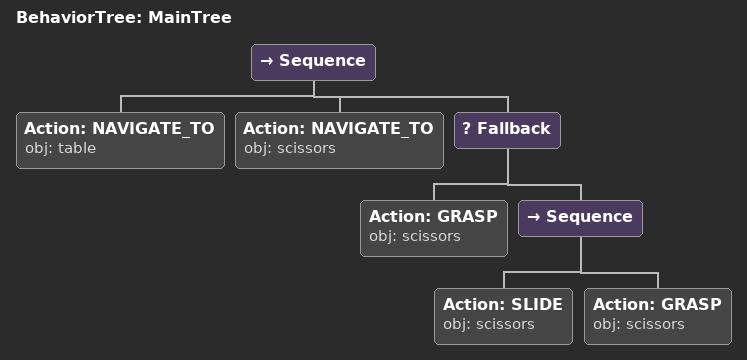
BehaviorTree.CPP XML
<root main_tree_to_execute="MainTree">
  <BehaviorTree ID="MainTree">
    <Sequence>
      <!-- Navigate to table -->
      <Action ID="NAVIGATE_TO" obj="table" />
      <!-- Navigate to scissors -->
      <Action ID="NAVIGATE_TO" obj="scissors" />
      <!-- Fallback: if GRASP scissors fails, try PUSH, FLIP to reposition -->
      <Fallback>
        <!-- Grasp scissors -->
        <Action ID="GRASP" obj="scissors" />
        <Sequence>
          <!-- Push scissors forward toward front edge of table -->
          <Action ID="SLIDE" obj="scissors" />
          <!-- Grasp scissors -->
          <Action ID="GRASP" obj="scissors" />
        </Sequence>
      </Fallback>
    </Sequence>
  </BehaviorTree>
</root>
